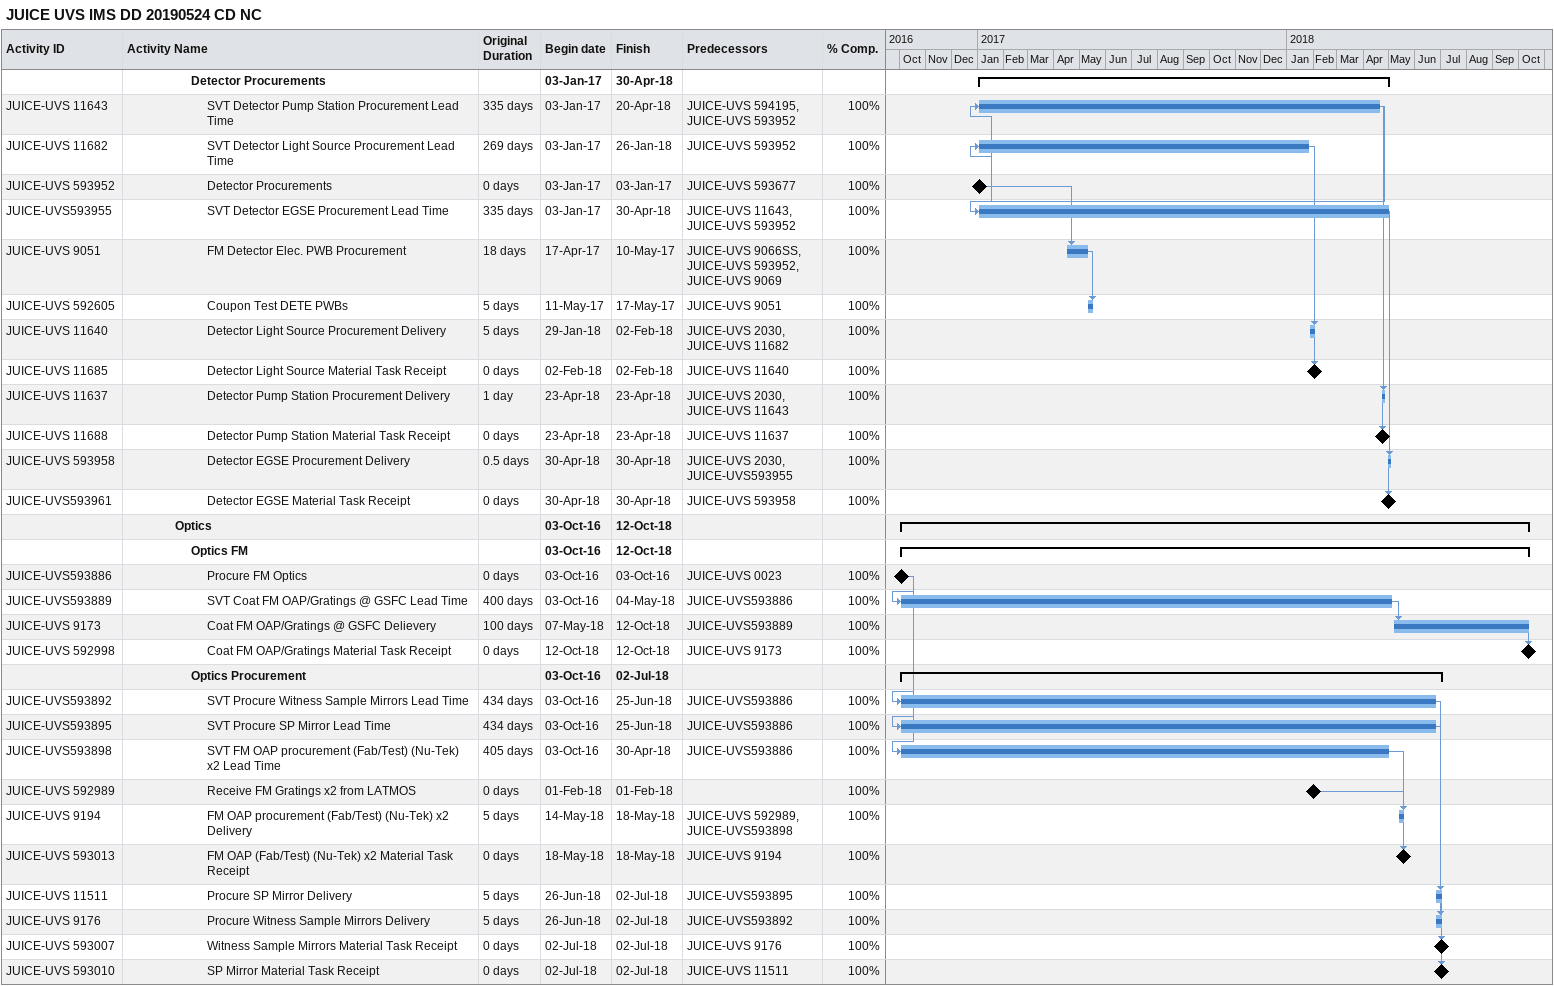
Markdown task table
JUICE UVS IMS DD 20190524 CD NC

| ID | Level | Task | Original duration | Start | Finish | Predecessors | % complete |
|---|---|---|---|---|---|---|---|
|  | 5 | **Detector Procurements** |  | 2017-01-03 | 2018-04-30 |  |  |
| JUICE-UVS 11643 | 6 | SVT Detector Pump Station Procurement Lead Time | 335d | 2017-01-03 | 2018-04-20 | JUICE-UVS 594195, JUICE-UVS 593952 | 100 |
| JUICE-UVS 11682 | 6 | SVT Detector Light Source Procurement Lead Time | 269d | 2017-01-03 | 2018-01-26 | JUICE-UVS 593952 | 100 |
| JUICE-UVS 593952 | 6 | Detector Procurements | 0d | 2017-01-03 | 2017-01-03 | JUICE-UVS 593677 | 100 |
| JUICE-UVS593955 | 6 | SVT Detector EGSE Procurement Lead Time | 335d | 2017-01-03 | 2018-04-30 | JUICE-UVS 11643, JUICE-UVS 593952 | 100 |
| JUICE-UVS 9051 | 6 | FM Detector Elec. PWB Procurement | 18d | 2017-04-17 | 2017-05-10 | JUICE-UVS 9066SS, JUICE-UVS 593952, JUICE-UVS 9069 | 100 |
| JUICE-UVS 592605 | 6 | Coupon Test DETE PWBs | 5d | 2017-05-11 | 2017-05-17 | JUICE-UVS 9051 | 100 |
| JUICE-UVS 11640 | 6 | Detector Light Source Procurement Delivery | 5d | 2018-01-29 | 2018-02-02 | JUICE-UVS 2030, JUICE-UVS 11682 | 100 |
| JUICE-UVS 11685 | 6 | Detector Light Source Material Task Receipt | 0d | 2018-02-02 | 2018-02-02 | JUICE-UVS 11640 | 100 |
| JUICE-UVS 11637 | 6 | Detector Pump Station Procurement Delivery | 1d | 2018-04-23 | 2018-04-23 | JUICE-UVS 2030, JUICE-UVS 11643 | 100 |
| JUICE-UVS 11688 | 6 | Detector Pump Station Material Task Receipt | 0d | 2018-04-23 | 2018-04-23 | JUICE-UVS 11637 | 100 |
| JUICE-UVS 593958 | 6 | Detector EGSE Procurement Delivery | 0.5d | 2018-04-30 | 2018-04-30 | JUICE-UVS 2030, JUICE-UVS593955 | 100 |
| JUICE-UVS593961 | 6 | Detector EGSE Material Task Receipt | 0d | 2018-04-30 | 2018-04-30 | JUICE-UVS 593958 | 100 |
|  | 4 | **Optics** |  | 2016-10-03 | 2018-10-12 |  |  |
|  | 5 | **Optics FM** |  | 2016-10-03 | 2018-10-12 |  |  |
| JUICE-UVS593886 | 6 | Procure FM Optics | 0d | 2016-10-03 | 2016-10-03 | JUICE-UVS 0023 | 100 |
| JUICE-UVS593889 | 6 | SVT Coat FM OAP/Gratings @ GSFC Lead Time | 400d | 2016-10-03 | 2018-05-04 | JUICE-UVS593886 | 100 |
| JUICE-UVS 9173 | 6 | Coat FM OAP/Gratings @ GSFC Delievery | 100d | 2018-05-07 | 2018-10-12 | JUICE-UVS593889 | 100 |
| JUICE-UVS 592998 | 6 | Coat FM OAP/Gratings Material Task Receipt | 0d | 2018-10-12 | 2018-10-12 | JUICE-UVS 9173 | 100 |
|  | 5 | **Optics Procurement** |  | 2016-10-03 | 2018-07-02 |  |  |
| JUICE-UVS593892 | 6 | SVT Procure Witness Sample Mirrors Lead Time | 434d | 2016-10-03 | 2018-06-25 | JUICE-UVS593886 | 100 |
| JUICE-UVS593895 | 6 | SVT Procure SP Mirror Lead Time | 434d | 2016-10-03 | 2018-06-25 | JUICE-UVS593886 | 100 |
| JUICE-UVS593898 | 6 | SVT FM OAP procurement (Fab/Test) (Nu-Tek) x2 Lead Time | 405d | 2016-10-03 | 2018-04-30 | JUICE-UVS593886 | 100 |
| JUICE-UVS 592989 | 6 | Receive FM Gratings x2 from LATMOS | 0d | 2018-02-01 | 2018-02-01 |  | 100 |
| JUICE-UVS 9194 | 6 | FM OAP procurement (Fab/Test) (Nu-Tek) x2 Delivery | 5d | 2018-05-14 | 2018-05-18 | JUICE-UVS 592989, JUICE-UVS593898 | 100 |
| JUICE-UVS 593013 | 6 | FM OAP (Fab/Test) (Nu-Tek) x2 Material Task Receipt | 0d | 2018-05-18 | 2018-05-18 | JUICE-UVS 9194 | 100 |
| JUICE-UVS 11511 | 6 | Procure SP Mirror Delivery | 5d | 2018-06-26 | 2018-07-02 | JUICE-UVS593895 | 100 |
| JUICE-UVS 9176 | 6 | Procure Witness Sample Mirrors Delivery | 5d | 2018-06-26 | 2018-07-02 | JUICE-UVS593892 | 100 |
| JUICE-UVS 593007 | 6 | Witness Sample Mirrors Material Task Receipt | 0d | 2018-07-02 | 2018-07-02 | JUICE-UVS 9176 | 100 |
| JUICE-UVS 593010 | 6 | SP Mirror Material Task Receipt | 0d | 2018-07-02 | 2018-07-02 | JUICE-UVS 11511 | 100 |
